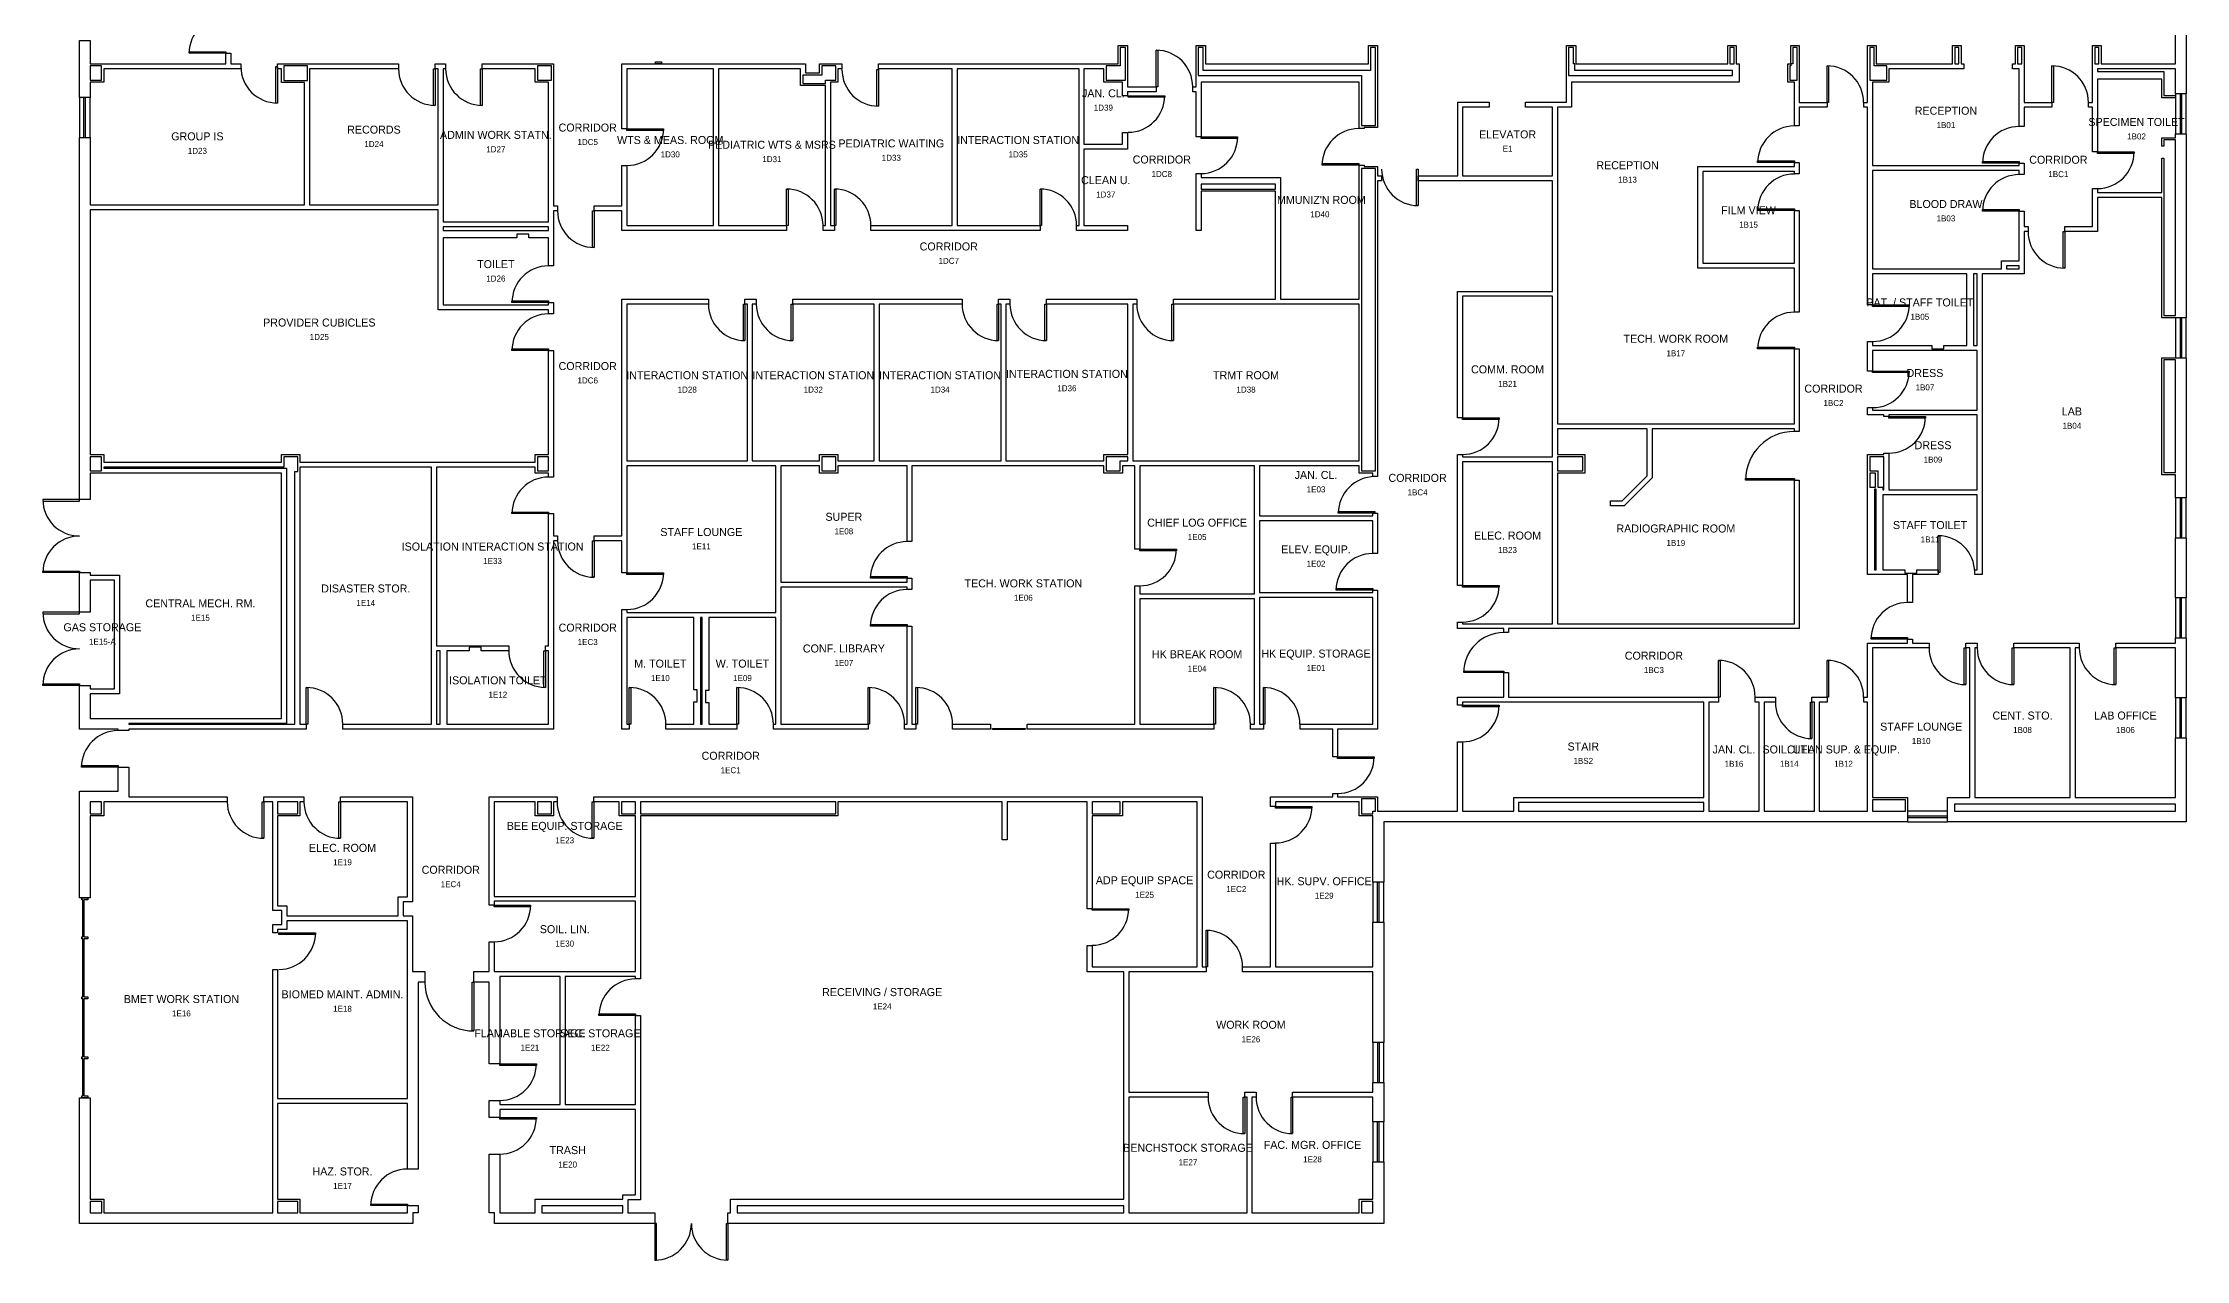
# Model space of a CAD drawing. Header units: feet. Extents: x -3 to 173, y -219 to 194.
# Drawn here: x -3 to 172.8, y -3 to 96.8 of the extents above; entities that cross this region are included whole.
import ezdxf
from ezdxf.enums import TextEntityAlignment as Align

# ---------------------------------------------------------------- set-up
doc = ezdxf.new("R2010")
doc.units = ezdxf.units.FT
for name, color, linetype in [('A-AREA-IDEN', 7, 'Continuous'), ('A-DOOR', 7, 'Continuous'), ('A-GLAZ', 7, 'Continuous'), ('A-GLAZ-CURT', 7, 'Continuous'), ('A-WALL', 7, 'Continuous')]:
    doc.layers.add(name, color=color, linetype=linetype)

msp = doc.modelspace()

# ---------------------------------------------------------------- linework, layer by layer
at = {"layer": 'A-DOOR'}
for points in [[(11.99, 95.97), (8.99, 95.97), (8.99, 96.1), (11.99, 96.1)], [(88.3, 93.22), (88.3, 96.22), (88.44, 96.22), (88.44, 93.22)], [(143.32, 91.94), (143.32, 94.94), (143.45, 94.94), (143.45, 91.94)], [(161.76, 91.94), (161.76, 94.94), (161.89, 94.94), (161.89, 91.94)], [(16.24, 94.89), (16.24, 91.89), (16.11, 91.89), (16.11, 94.89)], [(29.17, 94.7), (29.17, 91.7), (29.04, 91.7), (29.04, 94.7)], [(33.03, 94.7), (33.03, 91.7), (32.9, 91.7), (32.9, 94.7)], [(65.53, 94.64), (65.53, 91.64), (65.4, 91.64), (65.4, 94.64)], [(86, 92.49), (89, 92.49), (89, 92.36), (86, 92.36)], [(44.9, 89.77), (47.9, 89.77), (47.9, 89.64), (44.9, 89.64)], [(91.98, 89.11), (94.98, 89.11), (94.98, 88.98), (91.98, 88.98)], [(104.91, 86.79), (101.91, 86.79), (101.91, 86.92), (104.91, 86.92)], [(109.79, 86.48), (109.79, 83.48), (109.66, 83.48), (109.66, 86.48)], [(140.64, 87.01), (137.63, 87.01), (137.63, 87.14), (140.64, 87.14)], [(159.07, 86.96), (156.07, 86.96), (156.07, 87.09), (159.07, 87.09)], [(165.5, 87.88), (168.5, 87.88), (168.5, 87.75), (165.5, 87.75)], [(57.98, 81.84), (57.98, 84.84), (58.11, 84.84), (58.11, 81.84)], [(61.91, 81.84), (61.91, 84.84), (62.04, 84.84), (62.04, 81.84)], [(78.78, 81.84), (78.78, 84.84), (78.91, 84.84), (78.91, 81.84)], [(42.21, 83.05), (42.21, 80.05), (42.08, 80.05), (42.08, 83.05)], [(140.64, 83.07), (137.63, 83.07), (137.63, 83.21), (140.64, 83.21)], [(159.07, 83.02), (156.07, 83.02), (156.07, 83.15), (159.07, 83.15)], [(162.81, 81.35), (162.81, 78.35), (162.68, 78.35), (162.68, 81.35)], [(38.47, 75.54), (35.47, 75.54), (35.47, 75.67), (38.47, 75.67)], [(54.58, 75.41), (54.58, 72.41), (54.45, 72.41), (54.45, 75.41)], [(58.51, 75.41), (58.51, 72.41), (58.38, 72.41), (58.38, 75.41)], [(75.38, 75.41), (75.38, 72.41), (75.25, 72.41), (75.25, 75.41)], [(79.31, 75.41), (79.31, 72.41), (79.18, 72.41), (79.18, 75.41)], [(89.71, 75.41), (89.71, 72.41), (89.58, 72.41), (89.58, 75.41)], [(147.06, 75.34), (150.06, 75.34), (150.06, 75.21), (147.06, 75.21)], [(38.47, 71.6), (35.47, 71.6), (35.47, 71.74), (38.47, 71.74)], [(140.64, 71.74), (137.63, 71.74), (137.63, 71.87), (140.64, 71.87)], [(147.06, 69.91), (150.06, 69.91), (150.06, 69.78), (147.06, 69.78)], [(113.43, 66.07), (116.43, 66.07), (116.43, 65.94), (113.43, 65.94)], [(148.39, 66.18), (151.39, 66.18), (151.39, 66.05), (148.39, 66.05)], [(140.64, 60.96), (136.63, 60.96), (136.63, 61.09), (140.64, 61.09)], [(0, 59.38), (-3, 59.38), (-3, 59.25), (0, 59.25)], [(38.47, 58.22), (35.47, 58.22), (35.47, 58.35), (38.47, 58.35)], [(106.24, 58.25), (103.24, 58.25), (103.24, 58.38), (106.24, 58.38)], [(152.43, 53.4), (152.43, 56.41), (152.56, 56.41), (152.56, 53.4)], [(42.21, 56), (42.21, 53), (42.08, 53), (42.08, 56)], [(86.96, 55.3), (89.96, 55.3), (89.96, 55.17), (86.96, 55.17)], [(0, 53.38), (-3, 53.38), (-3, 53.51), (0, 53.51)], [(44.9, 53.36), (47.9, 53.36), (47.9, 53.23), (44.9, 53.23)], [(67.87, 52.92), (64.87, 52.92), (64.87, 53.05), (67.87, 53.05)], [(106.06, 51.95), (103.05, 51.95), (103.05, 52.08), (106.06, 52.08)], [(113.43, 52.33), (116.43, 52.33), (116.43, 52.19), (113.43, 52.19)], [(0, 50.13), (-3, 50.13), (-3, 50), (0, 50)], [(67.87, 48.99), (64.87, 48.99), (64.87, 49.12), (67.87, 49.12)], [(149.93, 47.93), (146.93, 47.93), (146.93, 48.06), (149.93, 48.06)], [(38.21, 46.97), (38.21, 43.97), (38.08, 43.97), (38.08, 46.97)], [(134.42, 43.18), (134.42, 46.18), (134.55, 46.18), (134.55, 43.18)], [(143.32, 43.18), (143.32, 46.18), (143.45, 46.18), (143.45, 43.18)], [(154.69, 47.2), (154.69, 44.2), (154.56, 44.2), (154.56, 47.2)], [(158.63, 47.2), (158.63, 44.2), (158.49, 44.2), (158.49, 47.2)], [(167.01, 47.2), (167.01, 44.2), (166.88, 44.2), (166.88, 47.2)], [(0, 44.13), (-3, 44.13), (-3, 44.26), (0, 44.26)], [(18.6, 40.96), (18.6, 43.96), (18.73, 43.96), (18.73, 40.96)], [(45.09, 40.96), (45.09, 43.96), (45.22, 43.96), (45.22, 40.96)], [(53.91, 40.96), (53.91, 43.96), (54.04, 43.96), (54.04, 40.96)], [(64.67, 40.96), (64.67, 43.96), (64.8, 43.96), (64.8, 40.96)], [(68.6, 40.96), (68.6, 43.96), (68.73, 43.96), (68.73, 40.96)], [(93.03, 40.96), (93.03, 43.96), (93.16, 43.96), (93.16, 40.96)], [(97.09, 40.96), (97.09, 43.96), (97.22, 43.96), (97.22, 40.96)], [(116.8, 45.18), (113.52, 45.18), (113.52, 45.31), (116.8, 45.31)], [(113.43, 42.51), (116.43, 42.51), (116.43, 42.38), (113.43, 42.38)], [(142.08, 42.77), (142.08, 39.77), (141.95, 39.77), (141.95, 42.77)], [(3.16, 37.42), (0.16, 37.42), (0.16, 37.55), (3.16, 37.55)], [(103.18, 38.27), (106.18, 38.27), (106.18, 38.14), (103.18, 38.14)], [(15.12, 34.59), (15.12, 31.59), (14.99, 31.59), (14.99, 34.59)], [(21.41, 34.59), (21.41, 31.59), (21.28, 31.59), (21.28, 34.59)], [(42.17, 34.59), (42.17, 31.59), (42.04, 31.59), (42.04, 34.59)], [(98.08, 34.21), (101.08, 34.21), (101.08, 34.07), (98.08, 34.07)], [(34, 26.1), (37, 26.1), (37, 25.97), (34, 25.97)], [(83.05, 25.82), (86.05, 25.82), (86.05, 25.69), (83.05, 25.69)], [(16.36, 23.84), (19.36, 23.84), (19.36, 23.71), (16.36, 23.71)], [(92.39, 21.04), (92.39, 24.05), (92.52, 24.05), (92.52, 21.04)], [(32.33, 19.79), (32.33, 15.79), (32.2, 15.79), (32.2, 19.79)], [(45.61, 17.06), (42.6, 17.06), (42.6, 17.19), (45.61, 17.19)], [(34.47, 13.09), (37.47, 13.09), (37.47, 12.96), (34.47, 12.96)], [(95.56, 10.37), (95.56, 7.37), (95.43, 7.37), (95.43, 10.37)], [(99.49, 10.37), (99.49, 7.37), (99.36, 7.37), (99.36, 10.37)], [(34.47, 8.69), (37.47, 8.69), (37.47, 8.56), (34.47, 8.56)], [(26.89, 1.47), (23.89, 1.47), (23.89, 1.6), (26.89, 1.6)], [(47.18, 0), (47.18, -3), (47.31, -3), (47.31, 0)], [(53.18, 0), (53.18, -3), (53.05, -3), (53.05, 0)]]:
    msp.add_lwpolyline(points, close=True, dxfattribs=at)
for centre, radius, start, end in [((11.99, 95.97), 3, 90, 180), ((88.3, 93.22), 3, 0, 90), ((143.32, 91.94), 3, 0, 90), ((161.76, 91.94), 3, 0, 90), ((16.24, 94.89), 3, -180, -90), ((29.17, 94.7), 3, -180, -90), ((33.03, 94.7), 3, -180, -90), ((65.53, 94.64), 3, -180, -90), ((86, 92.49), 3, -90, 0), ((44.9, 89.77), 3, -90, 0), ((104.91, 86.79), 3, 90, 180), ((140.64, 87.01), 3, 90, 180), ((159.07, 86.96), 3, 90, 180), ((91.98, 89.11), 3, -90, 0), ((109.79, 86.48), 3, -180, -90), ((165.5, 87.88), 3, -90, 0), ((57.98, 81.84), 3, 0, 90), ((61.91, 81.84), 3, 0, 90), ((78.78, 81.84), 3, 0, 90), ((140.64, 83.07), 3, 90, 180), ((159.07, 83.02), 3, 90, -180), ((42.21, 83.05), 3, -180, -90), ((162.81, 81.35), 3, -180, -90), ((38.47, 75.54), 3, 90, 180), ((38.47, 71.6), 3, 90, 180), ((54.58, 75.41), 3, -180, -90), ((58.51, 75.41), 3, -180, -90), ((75.38, 75.41), 3, -180, -90), ((79.31, 75.41), 3, -180, -90), ((89.71, 75.41), 3, -180, -90), ((140.64, 71.74), 3, 90, 180), ((147.06, 75.34), 3, -90, 0), ((147.06, 69.91), 3, -90, 0), ((113.43, 66.07), 3, -90, 0), ((148.39, 66.18), 3, -90, 0), ((140.64, 60.96), 4, 90, 180), ((38.47, 58.22), 3, 90, 180), ((106.24, 58.25), 3, 90, 180), ((0, 59.38), 3, -180, -90), ((0, 53.38), 3, 90, -180), ((152.43, 53.4), 3, 0, 90), ((42.21, 56), 3, -180, -90), ((67.87, 52.92), 3, 90, 180), ((86.96, 55.3), 3, -90, 0), ((106.06, 51.95), 3, 90, 180), ((44.9, 53.36), 3, -90, 0), ((67.87, 48.99), 3, 90, 180), ((113.43, 52.33), 3, -90, 0), ((0, 50.13), 3, 180, -90), ((149.93, 47.93), 3, 90, 180), ((116.8, 45.18), 3.28, 90, -180), ((0, 44.13), 3, 90, 180), ((38.21, 46.97), 3, -180, -90), ((134.42, 43.18), 3, 0, 90), ((143.32, 43.18), 3, 0, 90), ((154.69, 47.2), 3, -180, -90), ((158.63, 47.2), 3, -180, -90), ((167.01, 47.2), 3, -180, -90), ((18.6, 40.96), 3, 0, 90), ((45.09, 40.96), 3, 0, 90), ((53.91, 40.96), 3, 0, 90), ((64.67, 40.96), 3, 0, 90), ((68.6, 40.96), 3, 0, 90), ((93.03, 40.96), 3, 0, 90), ((97.09, 40.96), 3, 0, 90), ((113.43, 42.51), 3, -90, 0), ((142.08, 42.77), 3, -180, -90), ((3.16, 37.42), 3, 90, 180), ((103.18, 38.27), 3, -90, 0), ((15.12, 34.59), 3, -180, -90), ((21.41, 34.59), 3, -180, -90), ((42.17, 34.59), 3, -180, -90), ((98.08, 34.21), 3, -90, 0), ((34, 26.1), 3, -90, 0), ((83.05, 25.82), 3, -90, 0), ((16.36, 23.84), 3, -90, 0), ((92.39, 21.04), 3, 0, 90), ((32.33, 19.79), 4, -180, -90), ((45.61, 17.06), 3, 90, 180), ((34.47, 13.09), 3, -90, 0), ((95.56, 10.37), 3, -180, -90), ((99.49, 10.37), 3, -180, -90), ((34.47, 8.69), 3, -90, 0), ((26.89, 1.47), 3, 90, 180), ((47.18, 0), 3, -90, 0), ((53.18, 0), 3, -180, -90)]:
    msp.add_arc(centre, radius, start, end, dxfattribs=at)
at = {"layer": 'A-GLAZ'}
for p, q in [((0.37, 89.06), (0.37, 92.34)), ((0.5, 89.06), (0.5, 92.34)), ((172.27, 92.65), (172.27, 89.37)), ((172.4, 92.65), (172.4, 89.37)), ((172.27, 74.28), (172.27, 71)), ((172.4, 74.28), (172.4, 71)), ((172.27, 59.51), (172.27, 56.23)), ((172.4, 59.51), (172.4, 56.23)), ((172.27, 48.03), (172.27, 51.31)), ((172.4, 48.03), (172.4, 51.31)), ((172.27, 39.83), (172.27, 43.11)), ((172.4, 39.83), (172.4, 43.11)), ((149.92, 33.44), (153.2, 33.44)), ((149.92, 33.31), (153.2, 33.31)), ((106.45, 24.72), (106.45, 28)), ((106.58, 24.72), (106.58, 28)), ((106.45, 14.84), (106.45, 11.56)), ((106.58, 14.84), (106.58, 11.56)), ((106.45, 5.05), (106.45, 8.33)), ((106.58, 5.05), (106.58, 8.33))]:
    msp.add_line(p, q, dxfattribs=at)
for points in [[(0.88, 89.06), (0.88, 92.34), (0, 92.34), (0, 89.06)], [(171.89, 92.65), (171.89, 89.37), (172.77, 89.37), (172.77, 92.65)], [(171.89, 74.28), (171.89, 71), (172.77, 71), (172.77, 74.28)], [(171.89, 59.51), (171.89, 56.23), (172.77, 56.23), (172.77, 59.51)], [(172.77, 48.03), (172.77, 51.31), (171.89, 51.31), (171.89, 48.03)], [(172.77, 39.83), (172.77, 43.11), (171.89, 43.11), (171.89, 39.83)], [(149.92, 32.94), (153.2, 32.94), (153.2, 33.82), (149.92, 33.82)], [(106.96, 24.72), (106.96, 28), (106.08, 28), (106.08, 24.72)], [(106.08, 14.84), (106.08, 11.56), (106.96, 11.56), (106.96, 14.84)], [(106.96, 5.05), (106.96, 8.33), (106.08, 8.33), (106.08, 5.05)]]:
    msp.add_lwpolyline(points, close=True, dxfattribs=at)
at = {"layer": 'A-GLAZ-CURT'}
for points in [[(47.49, 95.11), (47.24, 95.11), (47.24, 95.19), (47.24, 95.28), (47.49, 95.28), (47.74, 95.28), (47.74, 95.19), (47.74, 95.11)], [(77.1, 40.52), (74.87, 40.52), (74.87, 40.53), (74.87, 40.6), (75.32, 40.6), (77.55, 40.6), (77.55, 40.59), (77.55, 40.52)], [(0.28, 13.66), (0.28, 14.42), (0.28, 18.42), (0.19, 18.42), (0.19, 18.45), (0.19, 18.59), (0.27, 18.59), (0.28, 18.59), (0.28, 19.34), (0.28, 23.34), (0.19, 23.34), (0.19, 23.37), (0.19, 23.51), (0.27, 23.51), (0.28, 23.51), (0.28, 23.99), (0.28, 26.54), (0.19, 26.54), (0.19, 26.57), (0.19, 26.71), (0.28, 26.71), (0.68, 26.71), (0.68, 26.68), (0.68, 26.54), (0.59, 26.54), (0.36, 26.54), (0.36, 26.06), (0.36, 23.51), (0.68, 23.51), (0.68, 23.48), (0.68, 23.34), (0.61, 23.34), (0.36, 23.34), (0.36, 22.58), (0.36, 18.59), (0.68, 18.59), (0.68, 18.56), (0.68, 18.42), (0.61, 18.42), (0.36, 18.42), (0.36, 17.66), (0.36, 13.66), (0.68, 13.66), (0.68, 13.64), (0.68, 13.5), (0.61, 13.5), (0.36, 13.5), (0.36, 13.01), (0.36, 10.46), (0.68, 10.46), (0.68, 10.44), (0.68, 10.3), (0.61, 10.3), (0.19, 10.3), (0.19, 10.33), (0.19, 10.46), (0.27, 10.46), (0.28, 10.46), (0.28, 10.95), (0.28, 13.5), (0.19, 13.5), (0.19, 13.53), (0.19, 13.66), (0.27, 13.66)]]:
    msp.add_lwpolyline(points, close=True, dxfattribs=at)
at = {"layer": 'A-WALL'}
for points in [[(164.76, 91.54), (164.76, 91.94), (165.09, 91.94), (165.09, 96.62), (165.8, 96.62), (165.8, 95.11), (171.89, 95.11), (171.89, 98.88), (172.77, 98.88), (172.77, 92.65), (171.89, 92.65), (171.89, 94.7), (165.5, 94.7), (165.5, 94.47), (170.94, 94.47), (170.94, 92.5), (171.89, 92.5), (171.89, 92.32), (170.77, 92.32), (170.77, 93.86), (165.5, 93.86), (165.5, 87.88), (165.09, 87.88), (165.09, 91.54)], [(0.88, 92.34), (0, 92.34), (0, 97.03), (0.88, 97.03), (0.88, 95.11), (11.99, 95.11), (11.99, 95.97), (12.4, 95.97), (12.4, 95.11), (13.24, 95.11), (13.24, 94.7), (2, 94.7), (2, 93.6), (0.88, 93.6)], [(3.16, 40.55), (0, 40.55), (0, 44.13), (0.88, 44.13), (0.88, 43.85), (2.87, 43.85), (2.87, 52.77), (0.88, 52.77), (0.88, 50.13), (0, 50.13), (0, 53.38), (0.88, 53.38), (0.88, 53.18), (3.28, 53.18), (3.28, 43.44), (0.88, 43.44), (0.88, 41.43), (16.57, 41.43), (16.57, 61.55), (0.88, 61.55), (0.88, 59.38), (0, 59.38), (0, 89.06), (0.88, 89.06), (0.88, 83.54), (18.46, 83.54), (18.46, 93.58), (16.57, 93.58), (16.57, 94.7), (16.24, 94.7), (16.24, 95.11), (26.16, 95.11), (26.16, 94.7), (18.86, 94.7), (18.86, 83.54), (29.43, 83.54), (29.43, 94.7), (29.17, 94.7), (29.17, 95.11), (30.03, 95.11), (30.03, 94.7), (29.84, 94.7), (29.84, 82.15), (38.47, 82.15), (38.47, 93.6), (37.38, 93.6), (37.38, 94.7), (33.03, 94.7), (33.03, 95.11), (38.88, 95.11), (38.88, 83.46), (39.21, 83.46), (39.21, 83.05), (38.88, 83.05), (38.88, 78.54), (38.47, 78.54), (38.47, 80.84), (36.84, 80.84), (36.84, 81.13), (35.87, 81.13), (35.87, 80.84), (29.84, 80.84), (29.84, 75.34), (38.47, 75.34), (38.47, 75.54), (38.88, 75.54), (38.88, 74.61), (38.47, 74.61), (38.47, 74.93), (29.43, 74.93), (29.43, 83.14), (0.88, 83.14), (0.88, 63.06), (2, 63.06), (2, 62.43), (16.57, 62.43), (16.57, 63.06), (18.08, 63.06), (18.08, 62.43), (37.37, 62.43), (37.37, 63.06), (38.47, 63.06), (38.47, 71.6), (38.88, 71.6), (38.88, 61.22), (38.47, 61.22), (38.47, 61.55), (37.37, 61.55), (37.37, 62.03), (29.28, 62.03), (29.28, 47.38), (35.21, 47.38), (35.21, 46.97), (32.95, 46.97), (32.95, 47.26), (31.97, 47.26), (31.97, 46.97), (30.14, 46.97), (30.14, 40.96), (38.47, 40.96), (38.47, 46.97), (38.21, 46.97), (38.21, 47.38), (38.47, 47.38), (38.47, 58.22), (38.88, 58.22), (38.88, 56.41), (39.21, 56.41), (39.21, 56), (38.88, 56), (38.88, 40.55), (21.6, 40.55), (21.6, 40.96), (28.88, 40.96), (28.88, 62.03), (18.08, 62.03), (18.08, 40.96), (18.6, 40.96), (18.6, 40.55), (4.04, 40.55), (4.04, 40.42), (3.16, 40.42)], [(0.88, 93.78), (1.82, 93.78), (1.82, 94.93), (0.88, 94.93)], [(18.69, 93.75), (18.69, 94.93), (16.75, 94.93), (16.75, 93.75)], [(37.56, 93.78), (38.7, 93.78), (38.7, 94.93), (37.56, 94.93)], [(44.49, 83.05), (42.21, 83.05), (42.21, 83.46), (44.49, 83.46), (44.49, 86.77), (44.9, 86.77), (44.9, 81.84), (52, 81.84), (52, 94.7), (44.9, 94.7), (44.9, 89.77), (44.49, 89.77), (44.49, 95.11), (59.55, 95.11), (59.55, 94.36), (60.7, 94.36), (60.7, 95.11), (62.53, 95.11), (62.53, 94.7), (62.2, 94.7), (62.2, 93.6), (61.58, 93.6), (61.58, 81.84), (61.91, 81.84), (61.91, 81.43), (60.98, 81.43), (60.98, 81.84), (61.17, 81.84), (61.17, 93.32), (59.14, 93.32), (59.14, 94.7), (52.41, 94.7), (52.41, 81.84), (57.98, 81.84), (57.98, 81.43), (44.49, 81.43)], [(61.17, 93.78), (62.03, 93.78), (62.03, 94.93), (60.87, 94.93), (60.87, 94.18), (59.32, 94.18), (59.32, 93.5), (61.17, 93.5)], [(71.57, 94.7), (65.53, 94.7), (65.53, 95.11), (85.19, 95.11), (85.19, 96.62), (85.96, 96.62), (85.96, 93.22), (88.3, 93.22), (88.3, 92.81), (85.96, 92.81), (85.96, 92.49), (85.55, 92.49), (85.55, 93.6), (84.02, 93.6), (84.02, 94.7), (82.38, 94.7), (82.38, 88.53), (85.55, 88.53), (85.55, 89.48), (85.96, 89.48), (85.96, 88.12), (82.38, 88.12), (82.38, 81.84), (85.96, 81.84), (85.96, 81.43), (81.78, 81.43), (81.78, 81.84), (81.98, 81.84), (81.98, 94.7), (71.98, 94.7), (71.98, 81.84), (78.78, 81.84), (78.78, 81.43), (64.91, 81.43), (64.91, 81.84), (71.57, 81.84)], [(85.78, 93.78), (85.78, 96.44), (85.36, 96.44), (85.36, 94.93), (84.2, 94.93), (84.2, 93.78)], [(91.57, 96.62), (92.34, 96.62), (92.34, 95.11), (105.71, 95.11), (105.71, 96.62), (106.46, 96.62), (106.46, 89.88), (105.36, 89.88), (105.36, 89.79), (104.95, 89.79), (104.95, 93.6), (91.98, 93.6), (91.98, 89.11), (91.57, 89.11), (91.57, 92.81), (91.31, 92.81), (91.31, 93.22), (91.57, 93.22)], [(92.16, 96.44), (91.75, 96.44), (91.75, 94.15), (105.13, 94.15), (105.13, 90.06), (106.29, 90.06), (106.29, 96.44), (105.89, 96.44), (105.89, 94.56), (92.16, 94.56)], [(113.43, 49.32), (113.43, 49.19), (120.8, 49.19), (120.8, 62.47), (113.43, 62.47), (113.43, 52.33), (113.02, 52.33), (113.02, 63.07), (113.43, 63.07), (113.43, 62.87), (120.8, 62.87), (120.8, 76.04), (113.43, 76.04), (113.43, 66.07), (113.02, 66.07), (113.02, 76.44), (120.8, 76.44), (120.8, 85.51), (109.79, 85.51), (109.79, 85.92), (113.03, 85.92), (113.03, 91.95), (115.6, 91.95), (115.6, 91.54), (113.43, 91.54), (113.43, 85.92), (120.8, 85.92), (120.8, 91.54), (118.6, 91.54), (118.6, 91.95), (121.95, 91.95), (121.95, 96.62), (122.72, 96.62), (122.72, 95.11), (135.17, 95.11), (135.17, 96.62), (135.88, 96.62), (135.88, 95.11), (136.12, 95.11), (136.12, 93.6), (122.36, 93.6), (122.36, 91.54), (121.21, 91.54), (121.21, 65.58), (140.64, 65.58), (140.64, 71.74), (141.04, 71.74), (141.04, 64.96), (140.64, 64.96), (140.64, 65.18), (128.99, 65.18), (128.99, 61.16), (126.69, 58.87), (125.57, 58.87), (125.57, 59.27), (126.52, 59.27), (128.58, 61.33), (128.58, 65.18), (121.21, 65.18), (121.21, 63.06), (123.46, 63.06), (123.46, 61.55), (121.21, 61.55), (121.21, 49.19), (140.64, 49.19), (140.64, 60.96), (141.04, 60.96), (141.04, 48.79), (117.2, 48.79), (117.2, 48.46), (116.8, 48.46), (116.8, 48.79), (113.02, 48.79), (113.02, 49.32)], [(135.56, 94.56), (122.63, 94.56), (122.63, 95.11), (122.54, 95.11), (122.54, 96.44), (122.13, 96.44), (122.13, 94.15), (135.56, 94.15)], [(135.35, 96.44), (135.35, 95.11), (135.7, 95.11), (135.7, 96.44)], [(140.34, 95.11), (140.34, 96.62), (141.04, 96.62), (141.04, 91.94), (143.32, 91.94), (143.32, 91.54), (141.04, 91.54), (141.04, 90.01), (140.64, 90.01), (140.64, 93.6), (140.1, 93.6), (140.1, 95.11)], [(140.34, 94.93), (140.28, 94.93), (140.28, 93.78), (140.87, 93.78), (140.87, 96.44), (140.52, 96.44), (140.52, 95.11), (140.34, 95.11)], [(146.65, 53.22), (146.65, 63.06), (147.99, 63.06), (147.99, 63.18), (148.39, 63.18), (148.39, 60.17), (155.63, 60.17), (155.63, 66.31), (148.39, 66.31), (148.39, 66.18), (147.99, 66.18), (147.99, 66.31), (146.65, 66.31), (146.65, 66.91), (147.06, 66.91), (147.06, 66.71), (155.63, 66.71), (155.63, 71.61), (147.06, 71.61), (147.06, 69.91), (146.65, 69.91), (146.65, 72.34), (147.06, 72.34), (147.06, 72.01), (151.92, 72.01), (151.92, 71.72), (152.9, 71.72), (152.9, 72.01), (154.79, 72.01), (154.79, 77.89), (147.06, 77.89), (147.06, 75.34), (146.65, 75.34), (146.65, 91.54), (146.33, 91.54), (146.33, 91.94), (146.65, 91.94), (146.65, 96.62), (147.36, 96.62), (147.36, 95.11), (153.61, 95.11), (153.61, 96.62), (154.32, 96.62), (154.32, 95.11), (154.55, 95.11), (154.55, 94.7), (148.39, 94.7), (148.39, 93.6), (147.06, 93.6), (147.06, 86.76), (159.07, 86.76), (159.07, 86.96), (159.48, 86.96), (159.48, 86.02), (159.07, 86.02), (159.07, 86.35), (147.06, 86.35), (147.06, 78.29), (157.63, 78.29), (157.63, 78.94), (159.07, 78.94), (159.07, 83.02), (159.48, 83.02), (159.48, 81.76), (159.81, 81.76), (159.81, 81.35), (159.48, 81.35), (159.48, 77.89), (156.04, 77.89), (156.04, 53.22), (155.43, 53.22), (155.43, 53.62), (155.63, 53.62), (155.63, 59.76), (147.9, 59.76), (147.9, 53.62), (149.69, 53.62), (149.69, 53.33), (150.67, 53.33), (150.67, 53.62), (152.43, 53.62), (152.43, 53.22), (150.34, 53.22), (150.34, 50.94), (149.93, 50.94), (149.93, 53.22)], [(148.22, 94.93), (147.18, 94.93), (147.18, 96.44), (146.83, 96.44), (146.83, 93.78), (148.22, 93.78)], [(153.79, 96.44), (153.79, 95.11), (154.14, 95.11), (154.14, 96.44)], [(159.07, 89.96), (159.07, 94.7), (158.54, 94.7), (158.54, 95.11), (158.78, 95.11), (158.78, 96.62), (159.48, 96.62), (159.48, 91.94), (161.76, 91.94), (161.76, 91.54), (159.48, 91.54), (159.48, 89.96)], [(158.95, 95.11), (159.3, 95.11), (159.3, 96.44), (158.95, 96.44)], [(165.27, 96.44), (165.27, 95.11), (165.62, 95.11), (165.62, 96.44)], [(170.77, 84.14), (165.5, 84.14), (165.5, 81.35), (162.81, 81.35), (162.81, 81.76), (165.09, 81.76), (165.09, 84.88), (165.5, 84.88), (165.5, 84.55), (170.77, 84.55), (170.77, 87.37), (170.94, 87.37), (170.94, 74.46), (171.89, 74.46), (171.89, 88.86), (170.94, 88.86), (170.94, 88.35), (170.77, 88.35), (170.77, 89.04), (171.89, 89.04), (171.89, 89.37), (172.77, 89.37), (172.77, 74.28), (170.77, 74.28)], [(44.49, 50.36), (44.9, 50.36), (44.9, 50.1), (57.11, 50.1), (57.11, 62.14), (44.9, 62.14), (44.9, 53.36), (44.49, 53.36), (44.49, 56), (42.21, 56), (42.21, 56.41), (44.49, 56.41), (44.49, 75.82), (51.58, 75.82), (51.58, 75.41), (44.9, 75.41), (44.9, 62.55), (54.78, 62.55), (54.78, 75.41), (54.58, 75.41), (54.58, 75.82), (55.51, 75.82), (55.51, 75.41), (55.18, 75.41), (55.18, 62.55), (60.7, 62.55), (60.7, 63.06), (62.2, 63.06), (62.2, 62.55), (65.18, 62.55), (65.18, 75.41), (58.51, 75.41), (58.51, 75.82), (72.38, 75.82), (72.38, 75.41), (65.58, 75.41), (65.58, 62.55), (75.58, 62.55), (75.58, 75.41), (75.38, 75.41), (75.38, 75.82), (76.31, 75.82), (76.31, 75.41), (75.98, 75.41), (75.98, 62.55), (84.02, 62.55), (84.02, 63.06), (85.98, 63.06), (85.98, 75.41), (79.31, 75.41), (79.31, 75.82), (86.71, 75.82), (86.71, 75.41), (86.38, 75.41), (86.38, 62.55), (104.95, 62.55), (104.95, 75.41), (89.71, 75.41), (89.71, 75.82), (98.1, 75.82), (98.1, 84.65), (91.98, 84.65), (91.98, 81.43), (91.57, 81.43), (91.57, 86.11), (91.98, 86.11), (91.98, 85.78), (98.5, 85.78), (98.5, 75.82), (104.95, 75.82), (104.95, 86.79), (105.36, 86.79), (105.36, 86.7), (106.46, 86.7), (106.46, 85.92), (106.79, 85.92), (106.79, 85.51), (106.46, 85.51), (106.46, 61.25), (106.06, 61.25), (106.06, 61.55), (104.95, 61.55), (104.95, 62.14), (96.77, 62.14), (96.77, 58.05), (106.06, 58.05), (106.06, 58.25), (106.46, 58.25), (106.46, 54.95), (106.06, 54.95), (106.06, 57.64), (96.77, 57.64), (96.77, 51.75), (106.06, 51.75), (106.06, 51.95), (106.46, 51.95), (106.46, 40.55), (103.18, 40.55), (103.18, 38.27), (102.78, 38.27), (102.78, 40.55), (100.1, 40.55), (100.1, 40.96), (106.06, 40.96), (106.06, 51.35), (96.77, 51.35), (96.77, 40.96), (97.09, 40.96), (97.09, 40.55), (96.03, 40.55), (96.03, 40.96), (96.36, 40.96), (96.36, 51.23), (86.96, 51.23), (86.96, 40.96), (93.03, 40.96), (93.03, 40.55), (77.71, 40.55), (77.71, 40.96), (86.55, 40.96), (86.55, 52.3), (86.96, 52.3), (86.96, 51.64), (96.36, 51.64), (96.36, 62.14), (86.96, 62.14), (86.96, 55.3), (86.55, 55.3), (86.55, 62.14), (85.53, 62.14), (85.53, 61.55), (84.02, 61.55), (84.02, 62.14), (68.27, 62.14), (68.27, 55.92), (67.87, 55.92), (67.87, 62.14), (62.2, 62.14), (62.2, 61.55), (60.7, 61.55), (60.7, 62.14), (57.51, 62.14), (57.51, 52.59), (67.87, 52.59), (67.87, 52.92), (68.27, 52.92), (68.27, 51.99), (67.87, 51.99), (67.87, 52.19), (57.51, 52.19), (57.51, 40.96), (64.67, 40.96), (64.67, 40.55), (56.91, 40.55), (56.91, 40.96), (57.11, 40.96), (57.11, 49.69), (51.62, 49.69), (51.62, 43.7), (51.33, 43.7), (51.33, 42.72), (51.62, 42.72), (51.62, 40.96), (53.91, 40.96), (53.91, 40.55), (48.09, 40.55), (48.09, 40.96), (50.38, 40.96), (50.38, 42.78), (50.67, 42.78), (50.67, 43.76), (50.38, 43.76), (50.38, 49.69), (44.9, 49.69), (44.9, 40.96), (45.09, 40.96), (45.09, 40.55), (44.49, 40.55)], [(106.29, 86.52), (105.13, 86.52), (105.13, 61.73), (106.29, 61.73)], [(140.64, 86.68), (140.64, 87.01), (141.04, 87.01), (141.04, 86.08), (140.64, 86.08), (140.64, 86.27), (133.12, 86.27), (133.12, 78.75), (140.64, 78.75), (140.64, 83.07), (141.04, 83.07), (141.04, 74.74), (140.64, 74.74), (140.64, 78.35), (132.71, 78.35), (132.71, 86.68)], [(91.98, 84.82), (98.1, 84.82), (98.1, 85.23), (91.98, 85.23)], [(29.84, 81.75), (29.84, 81.44), (38.47, 81.44), (38.47, 81.75)], [(155.34, 72.01), (155.63, 72.01), (155.63, 77.89), (155.34, 77.89)], [(158.04, 78.54), (158.04, 78.29), (159.07, 78.29), (159.07, 78.54)], [(171.89, 61.41), (170.77, 61.41), (170.77, 71), (172.77, 71), (172.77, 59.51), (171.89, 59.51)], [(171.89, 61.59), (171.89, 70.82), (170.94, 70.82), (170.94, 61.59)], [(0.88, 61.73), (1.82, 61.73), (1.82, 62.88), (0.88, 62.88)], [(2, 62.03), (2, 61.96), (16.98, 61.96), (16.98, 41.02), (4.04, 41.02), (4.04, 40.96), (17.67, 40.96), (17.67, 61.68), (17.9, 61.68), (17.9, 62.88), (16.75, 62.88), (16.75, 62.03)], [(37.55, 62.88), (37.55, 61.73), (38.47, 61.73), (38.47, 62.88)], [(60.87, 62.88), (60.87, 61.73), (62.03, 61.73), (62.03, 62.88)], [(85.98, 62.88), (84.2, 62.88), (84.2, 61.73), (85.35, 61.73), (85.35, 62.55), (85.98, 62.55)], [(123.28, 61.73), (123.28, 62.88), (121.21, 62.88), (121.21, 61.73)], [(147.48, 60.4), (147.9, 60.4), (147.9, 60.17), (147.99, 60.17), (147.99, 62.88), (146.83, 62.88), (146.83, 61.73), (147.48, 61.73)], [(147.3, 61.55), (146.83, 61.55), (146.83, 60.4), (147.3, 60.4)], [(147.2, 53.62), (147.35, 53.62), (147.35, 60.22), (147.2, 60.22)], [(172.77, 56.23), (172.77, 51.31), (171.89, 51.31), (171.89, 56.23)], [(50.93, 40.96), (51.07, 40.96), (51.07, 49.69), (50.93, 49.69)], [(68.6, 40.96), (68.6, 40.55), (67.67, 40.55), (67.67, 40.96), (67.87, 40.96), (67.87, 48.99), (68.27, 48.99), (68.27, 40.96)], [(106.08, 33.43), (104.95, 33.43), (104.95, 34.59), (98.08, 34.59), (98.08, 34.21), (97.67, 34.21), (97.67, 35), (102.78, 35), (102.78, 35.27), (103.18, 35.27), (103.18, 35), (106.46, 35), (106.46, 33.82), (113.02, 33.82), (113.02, 39.5), (113.43, 39.5), (113.43, 33.82), (117.62, 33.82), (117.62, 34.94), (133.22, 34.94), (133.22, 42.77), (113.43, 42.77), (113.43, 42.51), (113.02, 42.51), (113.02, 43.18), (116.8, 43.18), (116.8, 45.18), (117.2, 45.18), (117.2, 43.18), (134.42, 43.18), (134.42, 42.77), (133.63, 42.77), (133.63, 33.82), (137.75, 33.82), (137.75, 42.77), (137.42, 42.77), (137.42, 43.18), (139.08, 43.18), (139.08, 42.77), (138.16, 42.77), (138.16, 33.82), (142.28, 33.82), (142.28, 42.77), (142.08, 42.77), (142.08, 43.18), (143.32, 43.18), (143.32, 42.77), (142.68, 42.77), (142.68, 33.82), (146.65, 33.82), (146.65, 42.77), (146.33, 42.77), (146.33, 43.18), (146.65, 43.18), (146.65, 47.6), (149.93, 47.6), (149.93, 47.93), (150.34, 47.93), (150.34, 47.6), (151.69, 47.6), (151.69, 47.2), (147.06, 47.2), (147.06, 34.94), (149.92, 34.94), (149.92, 32.94), (106.96, 32.94), (106.96, 28), (106.08, 28)], [(155.02, 34.94), (155.02, 47.2), (154.69, 47.2), (154.69, 47.6), (155.62, 47.6), (155.62, 47.2), (155.43, 47.2), (155.43, 34.94), (163.27, 34.94), (163.27, 47.2), (158.63, 47.2), (158.63, 47.6), (164.01, 47.6), (164.01, 47.2), (163.68, 47.2), (163.68, 34.94), (171.89, 34.94), (171.89, 39.83), (172.77, 39.83), (172.77, 32.94), (153.2, 32.94), (153.2, 34.94)], [(167.01, 47.2), (167.01, 47.6), (171.89, 47.6), (171.89, 48.03), (172.77, 48.03), (172.77, 43.11), (171.89, 43.11), (171.89, 47.2)], [(29.59, 46.97), (29.28, 46.97), (29.28, 40.96), (29.59, 40.96)], [(74.71, 40.55), (71.6, 40.55), (71.6, 40.96), (74.71, 40.96)], [(3.16, 35.47), (3.16, 37.42), (4.04, 37.42), (4.04, 35), (12.12, 35), (12.12, 34.59), (2, 34.59), (2, 33.43), (0.88, 33.43), (0.88, 26.71), (0, 26.71), (0, 35.47)], [(16.25, 20.84), (16.25, 10.24), (26.89, 10.24), (26.89, 24.82), (17.01, 24.82), (17.01, 24.1), (16.25, 24.1), (16.25, 23.84), (15.85, 23.84), (15.85, 24.51), (16.6, 24.51), (16.6, 25.66), (15.85, 25.66), (15.85, 34.59), (15.12, 34.59), (15.12, 35), (18.41, 35), (18.41, 34.59), (18.08, 34.59), (18.08, 33.43), (16.25, 33.43), (16.25, 26.06), (17.01, 26.06), (17.01, 25.23), (26.15, 25.23), (26.15, 26.78), (26.89, 26.78), (26.89, 34.59), (21.41, 34.59), (21.41, 35), (27.3, 35), (27.3, 26.38), (26.56, 26.38), (26.56, 25.23), (27.3, 25.23), (27.3, 20.67), (28.33, 20.67), (28.33, 19.79), (27.77, 19.79), (27.77, 4.47), (26.89, 4.47), (26.89, 9.83), (16.25, 9.83), (16.25, 2), (18.08, 2), (18.08, 0.88), (26.89, 0.88), (26.89, 1.47), (27.77, 1.47), (27.77, 0.88), (27.33, 0.88), (27.33, 0), (0, 0), (0, 10.3), (0.88, 10.3), (0.88, 2), (2, 2), (2, 0.88), (15.85, 0.88), (15.85, 20.84)], [(0.88, 34.59), (0.88, 33.61), (1.82, 33.61), (1.82, 34.59)], [(16.25, 33.61), (17.9, 33.61), (17.9, 34.59), (16.25, 34.59)], [(44.57, 2), (44.57, 2.36), (45.61, 2.36), (45.61, 9.35), (34.47, 9.35), (34.47, 8.69), (33.6, 8.69), (33.6, 10.09), (34.47, 10.09), (34.47, 9.76), (39.42, 9.76), (39.42, 20.26), (34.47, 20.26), (34.47, 13.09), (33.6, 13.09), (33.6, 19.79), (32.33, 19.79), (32.33, 20.67), (33.6, 20.67), (33.6, 23.1), (34, 23.1), (34, 20.67), (45.61, 20.67), (45.61, 26.43), (34, 26.43), (34, 26.1), (33.6, 26.1), (33.6, 35), (39.17, 35), (39.17, 34.59), (38.88, 34.59), (38.88, 33.43), (37.37, 33.43), (37.37, 34.59), (34, 34.59), (34, 26.83), (45.61, 26.83), (45.61, 33.43), (44.27, 33.43), (44.27, 34.59), (42.17, 34.59), (42.17, 35), (92.06, 35), (92.06, 21.04), (92.39, 21.04), (92.39, 20.64), (86.06, 20.64), (86.06, 10.77), (92.56, 10.77), (92.56, 10.37), (86.06, 10.37), (86.06, 0.88), (95.75, 0.88), (95.75, 10.37), (95.56, 10.37), (95.56, 10.77), (96.49, 10.77), (96.49, 10.37), (96.16, 10.37), (96.16, 0.88), (104.95, 0.88), (104.95, 2), (106.08, 2), (106.08, 5.05), (106.96, 5.05), (106.96, 0), (53.18, 0), (53.18, 0.88), (53.38, 0.88), (53.38, 2), (85.65, 2), (85.65, 20.64), (82.64, 20.64), (82.64, 22.81), (83.05, 22.81), (83.05, 21.04), (91.65, 21.04), (91.65, 34.59), (85.53, 34.59), (85.53, 33.43), (83.05, 33.43), (83.05, 25.82), (82.64, 25.82), (82.64, 34.59), (76.08, 34.59), (76.08, 31.46), (75.67, 31.46), (75.67, 34.59), (62.2, 34.59), (62.2, 33.43), (46.01, 33.43), (46.01, 20.07), (45.61, 20.07), (45.61, 20.26), (39.82, 20.26), (39.82, 9.76), (45.61, 9.76), (45.61, 17.06), (46.01, 17.06), (46.01, 1.95), (44.98, 1.95), (44.98, 0.88), (47.18, 0.88), (47.18, 0), (34.03, 0), (34.03, 0.88), (33.6, 0.88), (33.6, 5.69), (34.47, 5.69), (34.47, 0.88), (37.37, 0.88), (37.37, 2)], [(38.7, 33.61), (38.7, 34.59), (37.55, 34.59), (37.55, 33.61)], [(44.45, 33.61), (45.61, 33.61), (45.61, 34.59), (44.45, 34.59)], [(62.03, 33.61), (62.03, 34.59), (46.01, 34.59), (46.01, 33.61)], [(85.35, 33.61), (85.35, 34.59), (83.05, 34.59), (83.05, 33.61)], [(106.29, 33.82), (106.29, 34.82), (105.13, 34.82), (105.13, 33.61), (106.08, 33.61), (106.08, 33.82)], [(133.22, 33.82), (133.22, 34.53), (118.02, 34.53), (118.02, 33.82)], [(149.75, 34.76), (147.06, 34.76), (147.06, 33.82), (149.75, 33.82)], [(171.89, 33.82), (171.89, 34.39), (153.76, 34.39), (153.76, 33.82)], [(95.39, 20.64), (95.39, 21.04), (97.67, 21.04), (97.67, 31.2), (98.08, 31.2), (98.08, 21.04), (106.08, 21.04), (106.08, 24.72), (106.96, 24.72), (106.96, 14.84), (106.08, 14.84), (106.08, 20.64)], [(106.96, 11.56), (106.96, 8.33), (106.08, 8.33), (106.08, 10.37), (99.49, 10.37), (99.49, 10.77), (106.08, 10.77), (106.08, 11.56)], [(1.83, 1.82), (0.88, 1.82), (0.88, 0.88), (1.83, 0.88)], [(17.9, 0.88), (17.9, 1.82), (16.25, 1.82), (16.25, 0.88)], [(106.08, 0.88), (106.08, 1.82), (105.13, 1.82), (105.13, 0.88)], [(44.57, 0.88), (44.57, 1.45), (37.92, 1.45), (37.92, 0.88)], [(53.93, 0.88), (85.65, 0.88), (85.65, 1.45), (53.93, 1.45)]]:
    msp.add_lwpolyline(points, close=True, dxfattribs=at)

# ---------------------------------------------------------------- texts
at = {"layer": 'A-AREA-IDEN'}
for s, height, p in [('JAN. CL.', 0.656, (83.97, 92.69)), ('1D39', 0.492, (83.97, 91.51)), ('RECEPTION', 0.656, (153.07, 91.26)), ('RECORDS', 0.656, (24.15, 89.71)), ('CORRIDOR', 0.656, (41.68, 89.88)), ('ELEVATOR', 0.656, (117.12, 89.32)), ('1B01', 0.492, (153.07, 90.08)), ('SPECIMEN TOILET', 0.6562, (168.7, 90.34)), ('GROUP IS', 0.656, (9.67, 89.16)), ('1D23', 0.492, (9.67, 87.97)), ('1D24', 0.492, (24.15, 88.53)), ('ADMIN WORK STATN.', 0.6562, (34.15, 89.28)), ('1D27', 0.492, (34.15, 88.1)), ('1DC5', 0.492, (41.68, 88.69)), ('WTS & MEAS. ROOM', 0.6562, (48.45, 88.86)), ('1D30', 0.492, (48.45, 87.68)), ('PEDIATRIC WTS & MSRS', 0.6562, (56.79, 88.47)), ('PEDIATRIC WAITING', 0.6562, (66.58, 88.58)), ('INTERACTION STATION', 0.6562, (76.98, 88.86)), ('1D35', 0.492, (76.98, 87.68)), ('E1', 0.492, (117.12, 88.14)), ('1B02', 0.492, (168.7, 89.15)), ('1D31', 0.492, (56.79, 87.29)), ('1D33', 0.492, (66.58, 87.4)), ('CORRIDOR', 0.656, (88.76, 87.26)), ('1DC8', 0.492, (88.76, 86.07)), ('RECEPTION', 0.656, (126.96, 86.79)), ('CORRIDOR', 0.656, (162.29, 87.24)), ('1BC1', 0.492, (162.29, 86.06)), ('CLEAN U.', 0.656, (84.17, 85.57)), ('1D37', 0.492, (84.17, 84.39)), ('1B13', 0.492, (126.96, 85.61)), ("IMMUNIZ'N ROOM", 0.6562, (101.73, 83.95)), ('1D40', 0.492, (101.73, 82.77)), ('FILM VIEW', 0.656, (136.88, 83.1)), ('BLOOD DRAW', 0.656, (153.07, 83.61)), ('1B03', 0.492, (153.07, 82.43)), ('1B15', 0.492, (136.88, 81.92)), ('CORRIDOR', 0.656, (71.29, 80.13)), ('1DC7', 0.492, (71.29, 78.95)), ('TOILET', 0.656, (34.15, 78.68)), ('1D26', 0.492, (34.15, 77.5)), ('PAT. / STAFF TOILET', 0.6562, (150.93, 75.54)), ('PROVIDER CUBICLES', 0.6562, (19.67, 73.89)), ('1B05', 0.492, (150.93, 74.36)), ('1D25', 0.492, (19.67, 72.71)), ('TECH. WORK ROOM', 0.6562, (130.92, 72.56)), ('CORRIDOR', 0.656, (41.68, 70.32)), ('COMM. ROOM', 0.656, (117.12, 70.05)), ('1B17', 0.492, (130.92, 71.37)), ('1DC6', 0.492, (41.68, 69.14)), ('INTERACTION STATION', 0.6562, (49.84, 69.57)), ('1D28', 0.492, (49.84, 68.39)), ('INTERACTION STATION', 0.6562, (60.18, 69.57)), ('1D32', 0.492, (60.18, 68.39)), ('INTERACTION STATION', 0.6562, (70.58, 69.57)), ('1D34', 0.492, (70.58, 68.39)), ('INTERACTION STATION', 0.6562, (80.98, 69.68)), ('1D36', 0.492, (80.98, 68.5)), ('TRMT ROOM', 0.656, (95.67, 69.57)), ('1D38', 0.492, (95.67, 68.39)), ('1B21', 0.492, (117.12, 68.86)), ('CORRIDOR', 0.656, (143.85, 68.47)), ('DRESS', 0.656, (151.35, 69.75)), ('1B07', 0.492, (151.35, 68.57)), ('1BC2', 0.492, (143.85, 67.29)), ('LAB', 0.656, (163.4, 66.6)), ('1B04', 0.492, (163.4, 65.42)), ('DRESS', 0.656, (152.01, 63.83)), ('JAN. CL.', 0.656, (101.41, 61.39)), ('1B09', 0.492, (152.01, 62.65)), ('1E03', 0.492, (101.41, 60.21)), ('CORRIDOR', 0.656, (109.74, 61.15)), ('1BC4', 0.492, (109.74, 59.96)), ('SUPER', 0.656, (62.69, 57.96)), ('STAFF LOUNGE', 0.6562, (51, 56.71)), ('1E08', 0.492, (62.69, 56.77)), ('CHIEF LOG OFFICE', 0.6562, (91.66, 57.48)), ('1E05', 0.492, (91.66, 56.3)), ('ELEC. ROOM', 0.656, (117.12, 56.42)), ('RADIOGRAPHIC ROOM', 0.6562, (130.92, 57)), ('STAFF TOILET', 0.6562, (151.77, 57.28)), ('1B11', 0.492, (151.77, 56.1)), ('ISOLATION INTERACTION STATION', 0.6562, (33.88, 55.52)), ('1E33', 0.492, (33.88, 54.34)), ('1E11', 0.492, (51, 55.53)), ('ELEV. EQUIP.', 0.6562, (101.41, 55.29)), ('1B23', 0.492, (117.12, 55.24)), ('1B19', 0.492, (130.92, 55.82)), ('TECH. WORK STATION', 0.6562, (77.41, 52.5)), ('1E02', 0.492, (101.41, 54.11)), ('CENTRAL MECH. RM.', 0.6562, (9.92, 50.86)), ('DISASTER STOR.', 0.6562, (23.48, 52.08)), ('1E14', 0.492, (23.48, 50.9)), ('1E06', 0.492, (77.41, 51.32)), ('GAS STORAGE', 0.6562, (1.88, 48.9)), ('1E15', 0.492, (9.92, 49.68)), ('1E15-A', 0.492, (1.88, 47.72)), ('CORRIDOR', 0.656, (41.68, 48.87)), ('1EC3', 0.492, (41.68, 47.69)), ('CONF. LIBRARY', 0.6562, (62.69, 47.16)), ('M. TOILET', 0.656, (47.64, 45.92)), ('W. TOILET', 0.656, (54.37, 45.92)), ('1E07', 0.492, (62.69, 45.98)), ('HK BREAK ROOM', 0.6562, (91.66, 46.69)), ('1E04', 0.492, (91.66, 45.51)), ('HK EQUIP. STORAGE', 0.6562, (101.41, 46.74)), ('1E01', 0.492, (101.41, 45.56)), ('CORRIDOR', 0.656, (129.12, 46.57)), ('ISOLATION TOILET', 0.6562, (34.31, 44.55)), ('1E10', 0.492, (47.64, 44.73)), ('1E09', 0.492, (54.37, 44.73)), ('1BC3', 0.492, (129.12, 45.39)), ('1E12', 0.492, (34.31, 43.37)), ('STAFF LOUNGE', 0.6562, (151.04, 40.75)), ('CENT. STO.', 0.656, (159.35, 41.66)), ('1B08', 0.492, (159.35, 40.48)), ('LAB OFFICE', 0.656, (167.79, 41.66)), ('1B06', 0.492, (167.79, 40.48)), ('CORRIDOR', 0.656, (53.41, 38.36)), ('STAIR', 0.656, (123.33, 39.12)), ('JAN. CL.', 0.656, (135.69, 38.88)), ('SOIL. UTL.', 0.656, (140.22, 38.88)), ('CLEAN SUP. & EQUIP.', 0.6562, (144.67, 38.88)), ('1B10', 0.492, (151.04, 39.57)), ('1EC1', 0.492, (53.41, 37.18)), ('1BS2', 0.492, (123.33, 37.94)), ('1B16', 0.492, (135.69, 37.7)), ('1B14', 0.492, (140.22, 37.7)), ('1B12', 0.492, (144.67, 37.7)), ('BEE EQUIP. STORAGE', 0.6562, (39.8, 32.61)), ('1E23', 0.492, (39.8, 31.43)), ('ELEC. ROOM', 0.656, (21.57, 30.81)), ('1E19', 0.492, (21.57, 29.63)), ('CORRIDOR', 0.656, (30.45, 29.01)), ('ADP EQUIP SPACE', 0.6562, (87.35, 28.15)), ('CORRIDOR', 0.656, (94.87, 28.61)), ('HK. SUPV. OFFICE', 0.6562, (102.08, 28.07)), ('1EC4', 0.492, (30.45, 27.83)), ('1E25', 0.492, (87.35, 26.96)), ('1EC2', 0.492, (94.87, 27.43)), ('1E29', 0.492, (102.08, 26.89)), ('SOIL. LIN.', 0.656, (39.8, 24.14)), ('1E30', 0.492, (39.8, 22.96)), ('RECEIVING / STORAGE', 0.6562, (65.83, 18.98)), ('BMET WORK STATION', 0.6562, (8.36, 18.41)), ('BIOMED MAINT. ADMIN.', 0.6562, (21.57, 18.8)), ('1E18', 0.492, (21.57, 17.61)), ('1E24', 0.492, (65.83, 17.8)), ('1E16', 0.492, (8.36, 17.23)), ('FLAMABLE STORAGE', 0.6562, (36.94, 15.6)), ('SEC. STORAGE', 0.6562, (42.72, 15.6)), ('WORK ROOM', 0.656, (96.07, 16.3)), ('1E21', 0.492, (36.94, 14.42)), ('1E22', 0.492, (42.72, 14.42)), ('1E26', 0.492, (96.07, 15.11)), ('TRASH', 0.656, (40.04, 6.02)), ('BENCHSTOCK STORAGE', 0.6562, (90.91, 6.21)), ('1E27', 0.492, (90.91, 5.03)), ('FAC. MGR. OFFICE', 0.6562, (101.12, 6.45)), ('1E28', 0.492, (101.12, 5.27)), ('HAZ. STOR.', 0.656, (21.57, 4.27)), ('1E20', 0.492, (40.04, 4.84)), ('1E17', 0.492, (21.57, 3.09))]:
    msp.add_text(s, height=height, dxfattribs=at).set_placement(p, align=Align.MIDDLE_CENTER)

doc.saveas('drawing.dxf')
